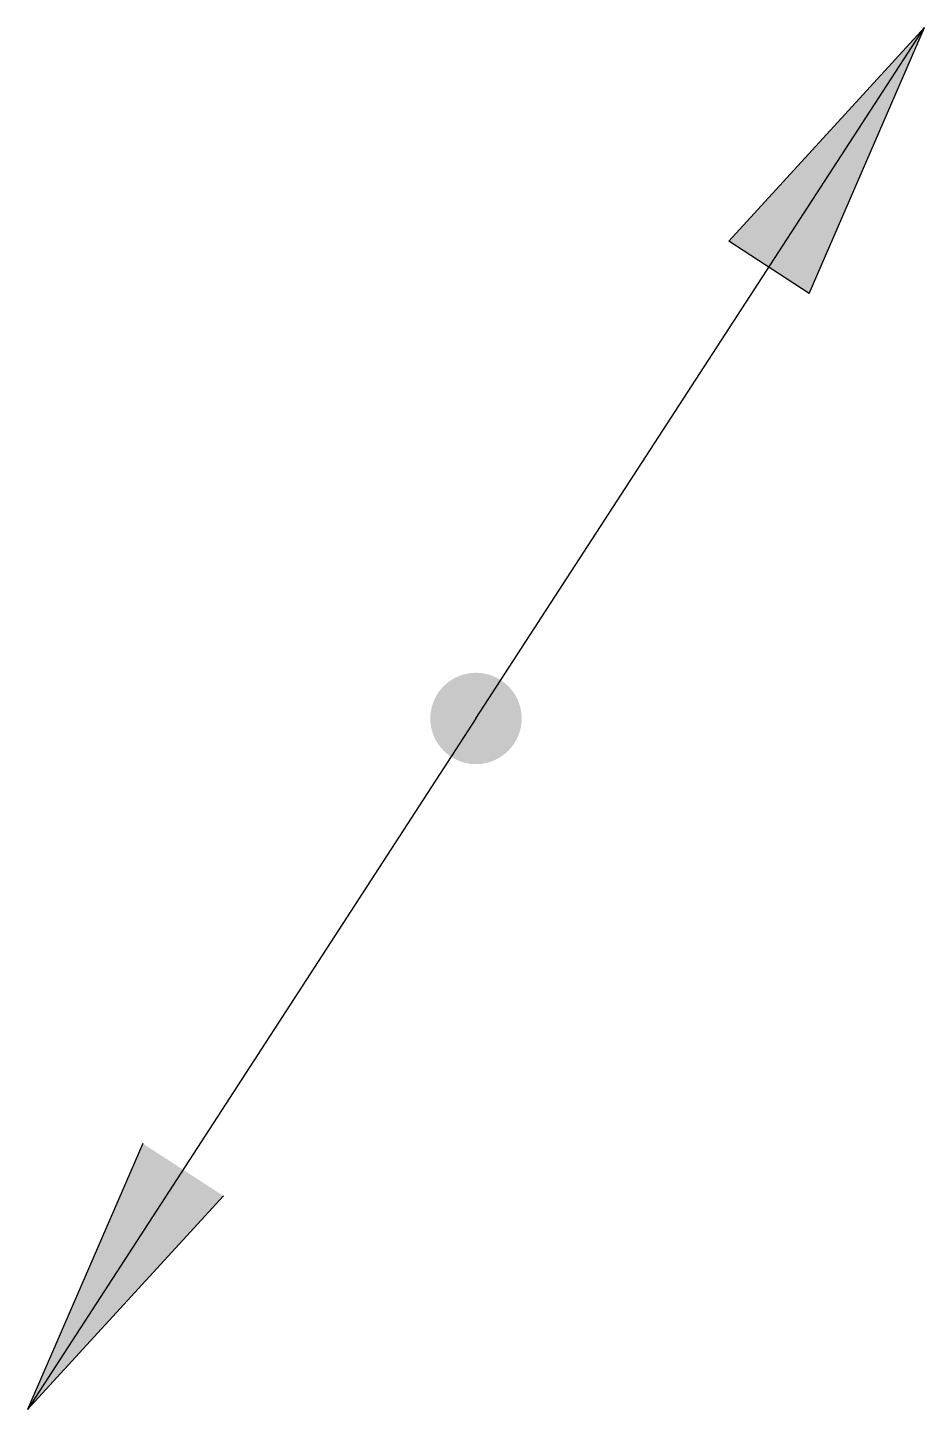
# Model space of a CAD drawing. Extents: x 0 to 3879896, y -114000 to 391286.
# Drawn here: x 3878866 to 3879896, y 382581 to 384169 of the extents above; entities that cross this region are included whole.
import ezdxf

# ---------------------------------------------------------------- set-up
doc = ezdxf.new("R2010")
doc.units = 0
doc.header["$LTSCALE"] = 1000
doc.header["$MEASUREMENT"] = 0
doc.layers.add('T-SYSTEM BLOCK', color=4, linetype='CONTINUOUS')

msp = doc.modelspace()

# ---------------------------------------------------------------- hatches: boundary and pattern name
at = {"layer": 'T-SYSTEM BLOCK'}
h = msp.add_hatch(color=256, dxfattribs=at)
edge = h.paths.add_edge_path()
edge.add_arc((3879380.9, 383375.1), 52.5, 0, 360)
h.paths.add_polyline_path([(3879763.6, 383863.6), (3879896, 384168.9), (3879671.2, 383923.6)])
h = msp.add_hatch(color=256, dxfattribs=at)
edge = h.paths.add_edge_path()
edge.add_arc((3879380.9, 383375.1), 52.5, 0, 360)
h.paths.add_polyline_path([(3878998.3, 382886.5), (3878865.8, 382581.2), (3879090.7, 382826.5)])

# ---------------------------------------------------------------- linework, layer by layer
for p, q in [((3879380.9, 383375.1), (3879896, 384168.9)), ((3879671.2, 383923.6), (3879896, 384168.9)), ((3879763.6, 383863.6), (3879896, 384168.9)), ((3879763.6, 383863.6), (3879671.2, 383923.6)), ((3879380.9, 383375.1), (3878865.8, 382581.2)), ((3878998.3, 382886.5), (3878865.8, 382581.2)), ((3879090.7, 382826.5), (3878865.8, 382581.2))]:
    msp.add_line(p, q, dxfattribs=at)

doc.saveas('drawing.dxf')
